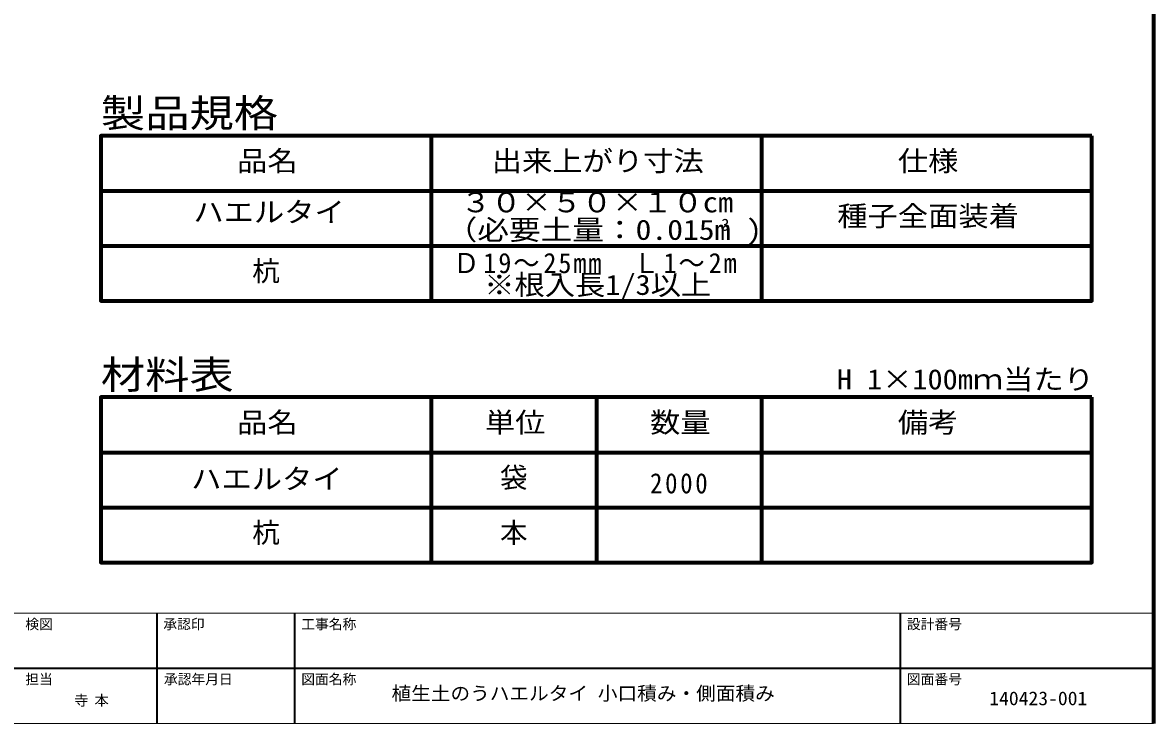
# Model space of a CAD drawing. Units: millimetres on the paper, enlarged 15 times. Extents: x -3029 to 3061, y -2106 to 2124.
# Drawn here: x -19 to 3061, y -2106 to -198 of the extents above; entities that cross this region are included whole.
import ezdxf
from ezdxf.enums import TextEntityAlignment as Align

# ---------------------------------------------------------------- set-up
doc = ezdxf.new("R2010")
doc.units = ezdxf.units.MM
doc.header["$LTSCALE"] = 15
for name, color, linetype, lineweight in [('0-1_用紙枠', 7, 'Continuous', 35), ('7-1_枠組み', 7, 'Continuous', 70), ('8-1_枠組み', 7, 'Continuous', 70)]:
    doc.layers.add(name, color=color, linetype=linetype, lineweight=lineweight)
for name, color, linetype in [('3-2_文字', 7, 'Continuous'), ('7-2_文字', 7, 'Continuous'), ('8-2_文字', 7, 'Continuous')]:
    doc.layers.add(name, color=color, linetype=linetype)
doc.styles.add('HG丸ｺﾞｼｯｸM-PRO', font='')
doc.styles.add('ＭＳ ゴシック', font='')
doc.styles.get('HG丸ｺﾞｼｯｸM-PRO').set_extended_font_data('HG丸ｺﾞｼｯｸM-PRO')
doc.styles.get('ＭＳ ゴシック').set_extended_font_data('MS Gothic')

msp = doc.modelspace()

# ---------------------------------------------------------------- linework, layer by layer
at = {"layer": '0-1_用紙枠', "color": 2, "lineweight": 18}
msp.add_line((-3028.55, -1806.19), (3061.45, -1806.19), dxfattribs=at)
at = {"layer": '0-1_用紙枠', "color": 4}
for p, q in [((346.45, -1806.19), (346.45, -2106.19)), ((721.45, -1806.19), (721.45, -2106.19)), ((2371.45, -1806.19), (2371.45, -2106.19)), ((-1003.55, -1956.19), (3061.45, -1956.19))]:
    msp.add_line(p, q, dxfattribs=at)
at = {"layer": '0-1_用紙枠', "color": 6, "lineweight": 18}
msp.add_line((-3028.55, -2106.19), (3061.45, -2106.19), dxfattribs=at)
at = {"layer": '0-1_用紙枠', "lineweight": 70}
msp.add_lwpolyline([(-3028.55, -2106.19), (-3028.55, 2123.81), (3061.45, 2123.81), (3061.45, -2106.19)], dxfattribs=at)
at = {"layer": '7-1_枠組み'}
for p, q in [((1093.95, -505.72), (1093.95, -955.72)), ((1993.95, -505.72), (1993.95, -955.72)), ((193.95, -655.72), (2893.95, -655.72)), ((193.95, -805.72), (2893.95, -805.72))]:
    msp.add_line(p, q, dxfattribs=at)
msp.add_lwpolyline([(2893.95, -505.72), (193.95, -505.72), (193.95, -955.72), (2893.95, -955.72)], close=True, dxfattribs=at)
at = {"layer": '8-1_枠組み'}
for p, q in [((1093.95, -1218.05), (1093.95, -1668.05)), ((1543.95, -1218.05), (1543.95, -1668.05)), ((1993.95, -1218.05), (1993.95, -1668.05)), ((193.95, -1368.05), (2893.95, -1368.05)), ((193.95, -1518.05), (2893.95, -1518.05))]:
    msp.add_line(p, q, dxfattribs=at)
msp.add_lwpolyline([(2893.95, -1218.05), (193.95, -1218.05), (193.95, -1668.05), (2893.95, -1668.05)], close=True, dxfattribs=at)

# ---------------------------------------------------------------- texts
at = {"layer": '0-1_用紙枠', "style": 'HG丸ｺﾞｼｯｸM-PRO'}
for s, p in [('検図', (-11.8, -1857.81)), ('承認印', (364.08, -1857.81)), ('工事名称', (739.95, -1857.81)), ('設計番号', (2389.95, -1857.81)), ('担当', (-11.8, -2007.81)), ('承認年月日', (365.83, -2007.81)), ('図面名称', (739.95, -2007.81)), ('図面番号', (2389.95, -2007.81))]:
    msp.add_text(s, height=27.49, dxfattribs=at).set_placement(p, align=Align.BOTTOM_LEFT)
at = {"layer": '0-1_用紙枠', "style": 'ＭＳ ゴシック', "width": 1.05}
for s, p in [('植生土のうハエルタイ 小口積み・側面積み', (985.8, -2054.34)), ('140423-001', (2614.37, -2067.89))]:
    msp.add_text(s, height=37.39, dxfattribs=at).set_placement(p, align=Align.BOTTOM_LEFT)
at = {"layer": '0-1_用紙枠', "insert": (121.16, -2060.8), "char_height": 28.59, "attachment_point": 7, "style": 'ＭＳ ゴシック'}
msp.add_mtext('\\T1.42;寺本', dxfattribs=at)
at = {"layer": '3-2_文字', "style": 'ＭＳ ゴシック', "width": 1.1}
for p in [(446.03, -757.35), (440.04, -1484.14)]:
    msp.add_text('ハエルタイ', height=54.99, dxfattribs=at).set_placement(p, align=Align.BOTTOM_LEFT)
at = {"layer": '7-2_文字', "style": 'ＭＳ ゴシック'}
for s, height, width, p in [('製品規格', 76.98, 1.15, (193.95, -505.72)), ('品名', 54.99, 1.1, (565.2, -618.22)), ('出来上がり寸法', 54.99, 1.1, (1258.95, -618.22)), ('仕様', 54.99, 1.1, (2365.2, -618.22)), ('３０×５０×１０cm', 54.99, 1.1, (1174.58, -730.72)), ('種子全面装着', 54.99, 1.1, (2200.2, -768.22)), ('（必要土量：0.015m )', 54.99, 1.15, (1133.33, -805.72)), ('※根入長1/3以上', 54.99, 1.1, (1238.33, -955.72))]:
    msp.add_text(s, height=height, dxfattribs=dict(at, width=width)).set_placement(p, align=Align.BOTTOM_LEFT)
for s, height, p in [('3', 32.99, (1883.9, -774.32)), ('杭', 54.99, (606.45, -918.22))]:
    msp.add_text(s, height=height, dxfattribs=at).set_placement(p, align=Align.BOTTOM_LEFT)
at = {"layer": '7-2_文字', "insert": (1153.95, -880.72), "char_height": 54.99, "attachment_point": 7, "style": 'ＭＳ ゴシック'}
msp.add_mtext('\\T1.15;\\W0.95;Ｄ19～25mm\u3000Ｌ1～2m', dxfattribs=at)
at = {"layer": '8-2_文字', "style": 'ＭＳ ゴシック'}
for s, height, width, p in [('材料表', 76.98, 1.15, (193.95, -1218.05)), ('H 1×100mｍ当たり', 54.99, 1.1, (2199.22, -1212.97)), ('品名', 54.99, 1.1, (565.2, -1330.55)), ('単位', 54.99, 1.1, (1240.2, -1330.55)), ('数量', 54.99, 1.1, (1690.2, -1330.55)), ('備考', 54.99, 1.1, (2365.2, -1330.55))]:
    msp.add_text(s, height=height, dxfattribs=dict(at, width=width)).set_placement(p, align=Align.BOTTOM_LEFT)
for s, p in [('袋', (1281.45, -1480.55)), ('杭', (606.45, -1630.55)), ('本', (1281.45, -1630.55))]:
    msp.add_text(s, height=54.99, dxfattribs=at).set_placement(p, align=Align.BOTTOM_LEFT)
at = {"layer": '8-2_文字', "insert": (1690.2, -1480.55), "char_height": 54.99, "attachment_point": 7, "style": 'ＭＳ ゴシック'}
msp.add_mtext('\\T1.22;\\W0.9;2000', dxfattribs=at)

doc.saveas('drawing.dxf')
